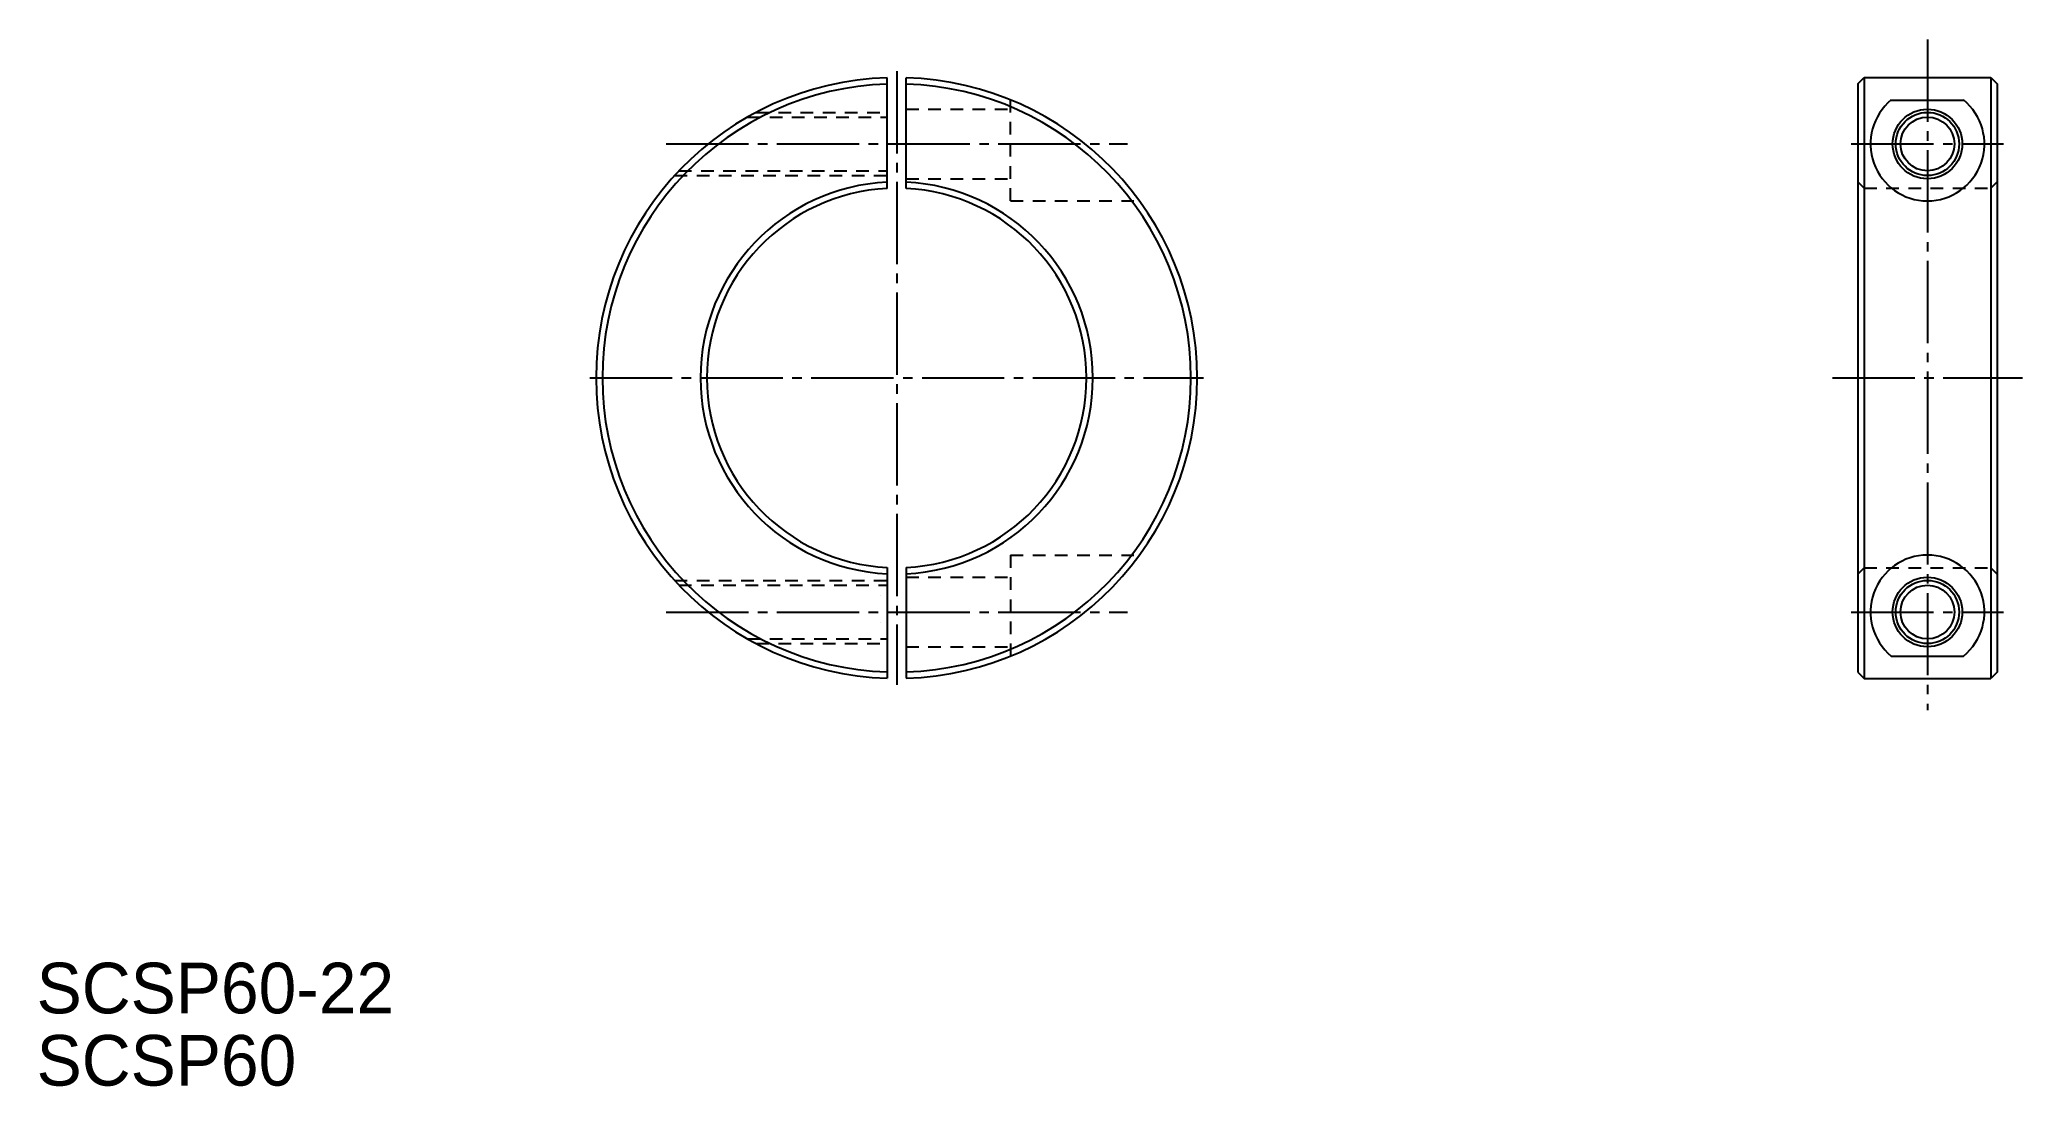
# Model space of a CAD drawing. Extents: x 58 to 371, y 85 to 251.
import ezdxf

# ---------------------------------------------------------------- set-up
doc = ezdxf.new("R2010")
doc.units = 0
doc.linetypes.add('CENTER', pattern=[17.5, 13, -1.5, 1.5, -1.5])
doc.linetypes.add('DASHED', pattern=[3.5, 2, -1.5])
doc.layers.get('0').update_dxf_attribs({"linetype": 'CONTINUOUS'})
doc.layers.add('CENTER', color=1, linetype='CENTER')

msp = doc.modelspace()

# ---------------------------------------------------------------- linework, layer by layer
at = {"color": 7, "linetype": 'CONTINUOUS'}
for p, q in [((192.05, 227.43), (192.05, 244.94)), ((195.05, 227.43), (195.05, 244.94)), ((345.43, 243.97), (346.43, 244.97)), ((346.43, 244.97), (346.43, 149.97)), ((346.43, 244.97), (366.43, 244.97)), ((366.43, 244.97), (366.43, 149.97)), ((366.43, 244.97), (367.43, 243.97)), ((345.43, 243.97), (345.43, 150.97)), ((350.72, 241.42), (362.14, 241.42)), ((367.43, 243.97), (367.43, 150.97)), ((192.05, 167.5), (192.05, 149.99)), ((195.05, 167.5), (195.05, 149.99)), ((191.05, 163.13), (191.05, 163.13)), ((191.05, 158.75), (191.05, 158.75)), ((345.43, 150.97), (346.43, 149.97)), ((350.72, 153.51), (362.14, 153.51)), ((367.43, 150.97), (366.43, 149.97)), ((346.43, 149.97), (366.43, 149.97))]:
    msp.add_line(p, q, dxfattribs=at)
at = {"color": 3, "linetype": 'DASHED'}
for p, q in [((211.55, 225.47), (211.55, 241.42)), ((170, 238.72), (192.05, 238.72)), ((171.37, 239.47), (192.05, 239.47)), ((195.05, 239.97), (211.55, 239.97)), ((158.45, 229.47), (192.05, 229.47)), ((159.15, 230.22), (192.05, 230.22)), ((195.05, 228.97), (211.55, 228.97)), ((345.43, 228.47), (346.43, 227.47)), ((346.43, 227.47), (366.43, 227.47)), ((366.43, 227.47), (367.43, 228.47)), ((211.55, 225.47), (231.92, 225.47)), ((211.55, 169.47), (231.92, 169.47)), ((211.55, 169.47), (211.55, 153.51)), ((346.43, 167.47), (345.43, 166.47)), ((346.43, 167.47), (366.43, 167.47)), ((366.43, 167.47), (367.43, 166.47)), ((158.45, 165.47), (192.05, 165.47)), ((159.15, 164.72), (192.05, 164.72)), ((195.05, 165.97), (211.55, 165.97)), ((170, 156.22), (192.05, 156.22)), ((171.37, 155.47), (192.05, 155.47)), ((195.05, 154.97), (211.55, 154.97))]:
    msp.add_line(p, q, dxfattribs=at)
at = {"color": 7, "linetype": 'CONTINUOUS'}
for centre, radius in [((356.43, 234.47), 5.5), ((356.43, 234.47), 4.25), ((356.43, 160.47), 5.5), ((356.43, 160.47), 4.25)]:
    msp.add_circle(centre, radius, dxfattribs=at)
at = {"color": 3, "linetype": 'CONTINUOUS'}
for centre in [(356.43, 234.47), (356.43, 160.47)]:
    msp.add_circle(centre, 5, dxfattribs=at)
at = {"color": 7, "linetype": 'CONTINUOUS'}
for centre, radius, start, end in [((193.55, 197.47), 47.5, 91.8096, 268.1904), ((193.55, 197.47), 47.5, 271.8096, 88.1904), ((193.55, 197.47), 46.5, 91.8486, 268.1514), ((193.55, 197.47), 46.5, 271.8486, 88.1514), ((356.43, 234.47), 9, 129.3723, 50.6277), ((193.55, 197.47), 31, 92.7735, 267.2265), ((193.55, 197.47), 30, 92.866, 267.134), ((193.55, 197.47), 31, 272.7735, 87.2265), ((193.55, 197.47), 30, 272.866, 87.134), ((356.43, 160.47), 9, 309.3723, 230.6277)]:
    msp.add_arc(centre, radius, start, end, dxfattribs=at)
at = {"layer": 'CENTER', "color": 1, "linetype": 'CENTER'}
for p, q in [((356.43, 250.97), (356.43, 144.97)), ((193.55, 245.97), (193.55, 148.97)), ((157.11, 234.47), (230, 234.47)), ((344.39, 234.47), (368.44, 234.47)), ((145.05, 197.47), (242.05, 197.47)), ((341.43, 197.47), (371.43, 197.47)), ((157.11, 160.47), (230, 160.47)), ((344.39, 160.47), (368.44, 160.47))]:
    msp.add_line(p, q, dxfattribs=at)

# ---------------------------------------------------------------- texts
for s, p in [('SCSP60-22', (57.64, 97.02)), ('SCSP60', (57.64, 85.59))]:
    msp.add_text(s, height=8).set_placement(p)

doc.saveas('drawing.dxf')
